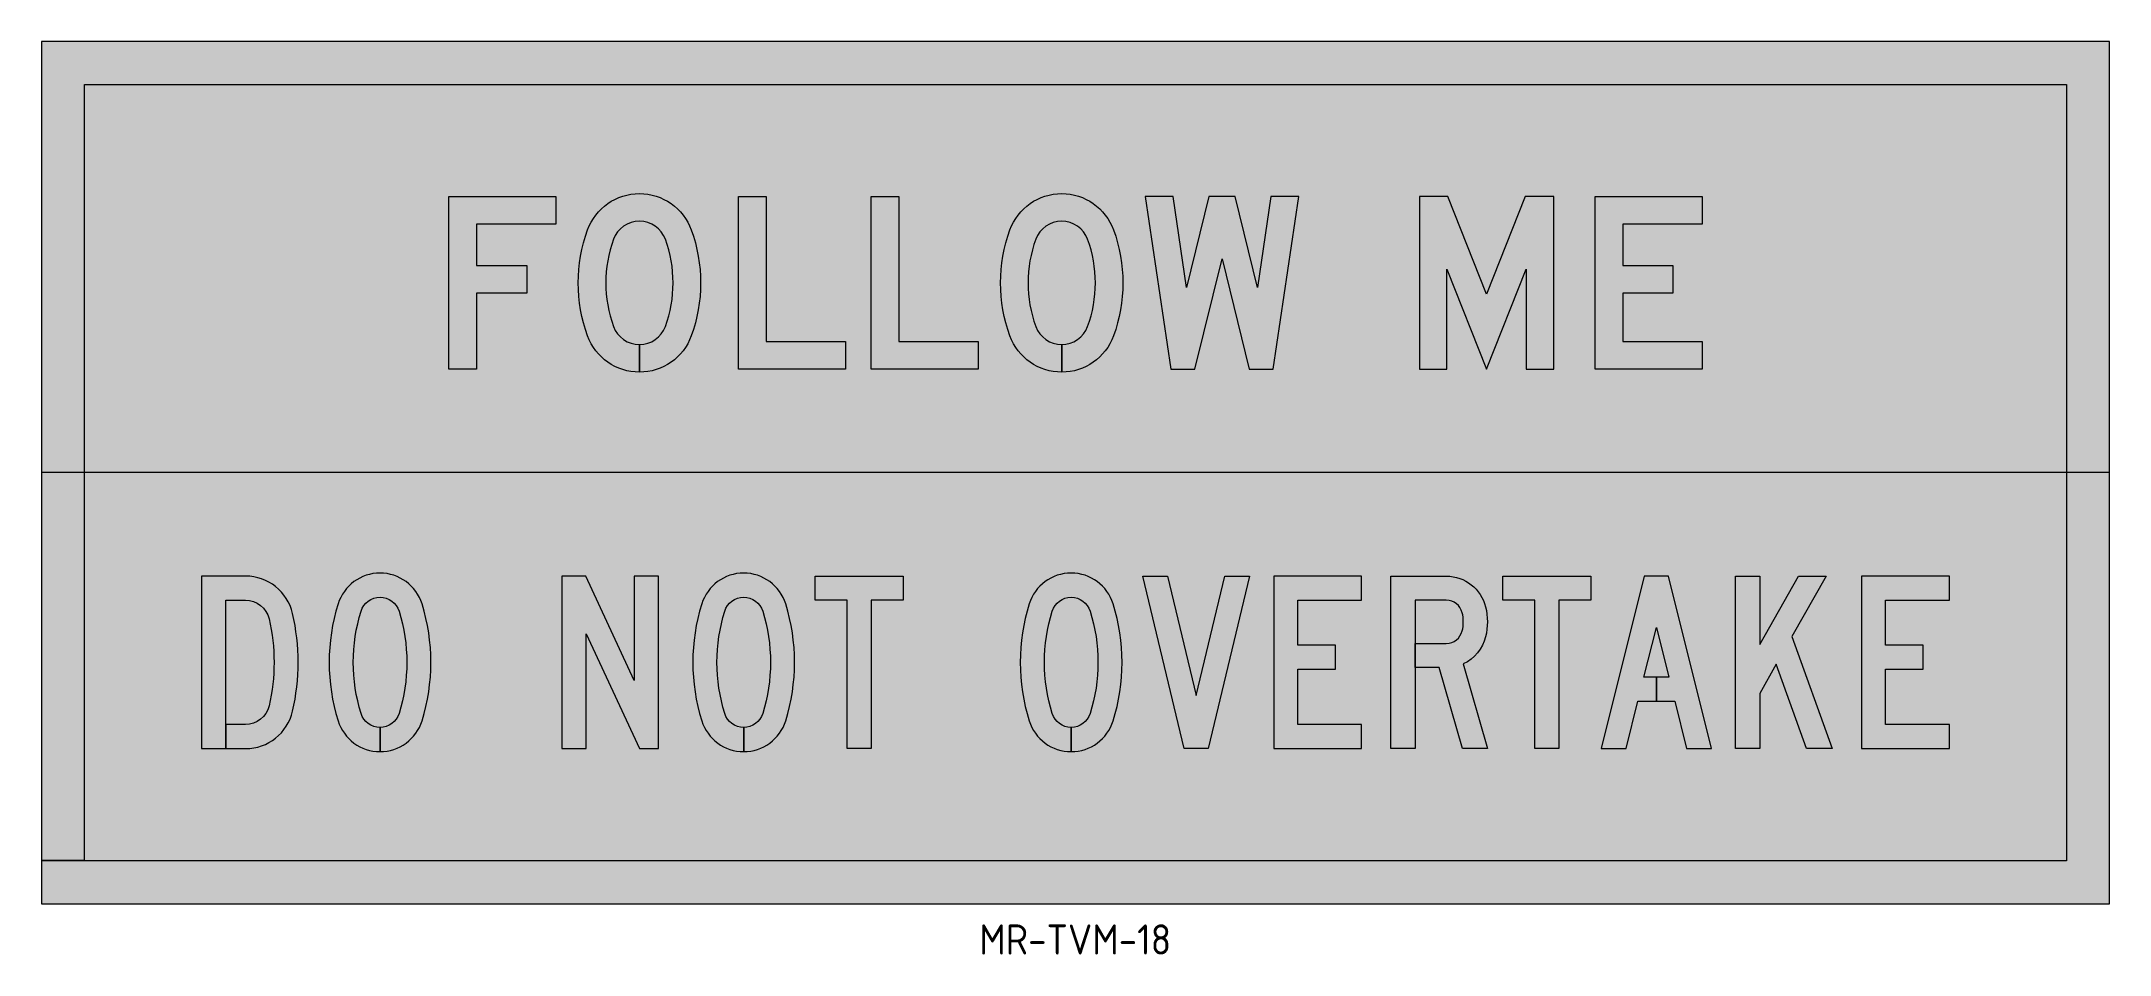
# Model space of a CAD drawing. Header units: millimetres. Extents: x 581 to 821, y -6 to 100.
import ezdxf

# ---------------------------------------------------------------- set-up
doc = ezdxf.new("R2010")
doc.units = ezdxf.units.MM
doc.layers.add('DIM', color=1, linetype='Continuous')
doc.layers.add('GSCOLORFILL', color=7, linetype='Continuous', lineweight=0)
doc.styles.add('T35', font='isocp2.shx', dxfattribs={"height": 3.5})

# ---------------------------------------------------------------- blocks, each defined once
blk = doc.blocks.new('*U14')
at = {"layer": 'GSCOLORFILL', "linetype": 'Continuous'}
blk.add_hatch(color=0, dxfattribs=at).paths.add_polyline_path([(78.2, 150.4, -0.114899), (78.2, 49.6, -0.348682), (50.9, 28), (28, 28), (28, 0), (50.9, 0, 0.348682), (105.5, 43.3, 0.114899), (105.5, 156.7, 0.348682), (50.9, 200), (0, 200), (0, 0), (28, 0), (28, 172), (50.9, 172, -0.348682)])
at = {"layer": 'GSCOLORFILL', "color": 0}
blk.add_lwpolyline([(28, 28), (28, 0), (50.9, 0, 0.348682), (105.5, 43.3, 0.114899), (105.5, 156.7, 0.348682), (50.9, 200), (0, 200), (0, 0), (28, 0), (28, 172), (50.9, 172, -0.348682), (78.2, 150.4, -0.114899), (78.2, 49.6, -0.348682), (50.9, 28)], format="xyb", close=True, dxfattribs=at)
blk = doc.blocks.new('*U15')
at = {"layer": 'GSCOLORFILL', "linetype": 'Continuous'}
blk.add_hatch(color=0, dxfattribs=at).paths.add_polyline_path([(81, 40.6, -0.328043), (59, 24.5), (59, -3.5, 0.328109), (107.7, 32.3, 0.152381), (107.7, 167.7, 0.735537), (10.3, 167.7, 0.152381), (10.3, 32.3, 0.328163), (59, -3.5), (59, 24.5, -0.328163), (37, 40.6, -0.152381), (37, 159.4, -0.735537), (81, 159.4, -0.152381)])
at = {"layer": 'GSCOLORFILL', "color": 0}
blk.add_lwpolyline([(59, 24.5, -0.328163), (37, 40.6, -0.152381), (37, 159.4, -0.735537), (81, 159.4, -0.152381), (81, 40.6, -0.328043), (59, 24.5), (59, -3.5, 0.328109), (107.7, 32.3, 0.152381), (107.7, 167.7, 0.735537), (10.3, 167.7, 0.152381), (10.3, 32.3, 0.328163), (59, -3.5)], format="xyb", close=True, dxfattribs=at)
blk = doc.blocks.new('*U13')
at = {"color": 28, "true_color": 0x0a0a0a, "xscale": 0.5, "yscale": 0.5, "zscale": 0.5}
for name, p in [('*U14', (0, 0)), ('*U15', (74, 0))]:
    blk.add_blockref(name, p, dxfattribs=at)
blk = doc.blocks.new('*U17')
at = {"layer": 'GSCOLORFILL', "linetype": 'Continuous'}
blk.add_hatch(color=0, dxfattribs=at).paths.add_polyline_path([(27.7, 200), (0, 200), (0, 0), (28, 0), (28, 133), (90, 0), (112, 0), (112, 200), (84, 200), (84, 79.1)])
at = {"layer": 'GSCOLORFILL', "color": 0}
blk.add_lwpolyline([(90, 0), (112, 0), (112, 200), (84, 200), (84, 79.1), (27.7, 200), (0, 200), (0, 0), (28, 0), (28, 133)], close=True, dxfattribs=at)
blk = doc.blocks.new('*U18')
at = {"layer": 'GSCOLORFILL', "linetype": 'Continuous'}
blk.add_hatch(color=0, dxfattribs=at).paths.add_polyline_path([(81, 40.6, -0.328043), (59, 24.5), (59, -3.5, 0.328109), (107.7, 32.3, 0.152381), (107.7, 167.7, 0.735537), (10.3, 167.7, 0.152381), (10.3, 32.3, 0.328163), (59, -3.5), (59, 24.5, -0.328163), (37, 40.6, -0.152381), (37, 159.4, -0.735537), (81, 159.4, -0.152381)])
at = {"layer": 'GSCOLORFILL', "color": 0}
blk.add_lwpolyline([(59, 24.5, -0.328163), (37, 40.6, -0.152381), (37, 159.4, -0.735537), (81, 159.4, -0.152381), (81, 40.6, -0.328043), (59, 24.5), (59, -3.5, 0.328109), (107.7, 32.3, 0.152381), (107.7, 167.7, 0.735537), (10.3, 167.7, 0.152381), (10.3, 32.3, 0.328163), (59, -3.5)], format="xyb", close=True, dxfattribs=at)
blk = doc.blocks.new('*U19')
at = {"layer": 'GSCOLORFILL', "linetype": 'Continuous'}
blk.add_hatch(color=0, dxfattribs=at).paths.add_polyline_path([(37, 172), (0, 172), (0, 200), (102, 200), (102, 172), (65, 172), (65, 0), (37, 0)])
at = {"layer": 'GSCOLORFILL', "color": 0}
blk.add_lwpolyline([(37, 172), (0, 172), (0, 200), (102, 200), (102, 172), (65, 172), (65, 0), (37, 0)], close=True, dxfattribs=at)
blk = doc.blocks.new('*U16')
at = {"color": 28, "true_color": 0x0a0a0a, "xscale": 0.5, "yscale": 0.5, "zscale": 0.5}
for name, p in [('*U17', (0, 0)), ('*U18', (76, 0)), ('*U19', (147, 0))]:
    blk.add_blockref(name, p, dxfattribs=at)
blk = doc.blocks.new('*U21')
at = {"layer": 'GSCOLORFILL', "linetype": 'Continuous'}
blk.add_hatch(color=0, dxfattribs=at).paths.add_polyline_path([(81, 40.6, -0.328043), (59, 24.5), (59, -3.5, 0.328109), (107.7, 32.3, 0.152381), (107.7, 167.7, 0.735537), (10.3, 167.7, 0.152381), (10.3, 32.3, 0.328163), (59, -3.5), (59, 24.5, -0.328163), (37, 40.6, -0.152381), (37, 159.4, -0.735537), (81, 159.4, -0.152381)])
at = {"layer": 'GSCOLORFILL', "color": 0}
blk.add_lwpolyline([(59, 24.5, -0.328163), (37, 40.6, -0.152381), (37, 159.4, -0.735537), (81, 159.4, -0.152381), (81, 40.6, -0.328043), (59, 24.5), (59, -3.5, 0.328109), (107.7, 32.3, 0.152381), (107.7, 167.7, 0.735537), (10.3, 167.7, 0.152381), (10.3, 32.3, 0.328163), (59, -3.5)], format="xyb", close=True, dxfattribs=at)
blk = doc.blocks.new('*U22')
at = {"layer": 'GSCOLORFILL', "linetype": 'Continuous'}
blk.add_hatch(color=0, dxfattribs=at).paths.add_polyline_path([(0, 200), (28.8, 200), (62, 61.6), (95.2, 200), (124, 200), (76, 0), (48, 0)])
at = {"layer": 'GSCOLORFILL', "color": 0}
blk.add_lwpolyline([(0, 200), (28.8, 200), (62, 61.6), (95.2, 200), (124, 200), (76, 0), (48, 0)], close=True, dxfattribs=at)
blk = doc.blocks.new('*U23')
at = {"layer": 'GSCOLORFILL', "linetype": 'Continuous'}
blk.add_hatch(color=0, dxfattribs=at).paths.add_polyline_path([(28, 28), (28, 92), (71.8, 92), (71.8, 120), (28, 120), (28, 172), (102, 172), (102, 200), (0, 200), (0, 0), (102, 0), (102, 28)])
at = {"layer": 'GSCOLORFILL', "color": 0}
blk.add_lwpolyline([(28, 28), (28, 92), (71.8, 92), (71.8, 120), (28, 120), (28, 172), (102, 172), (102, 200), (0, 200), (0, 0), (102, 0), (102, 28)], close=True, dxfattribs=at)
blk = doc.blocks.new('*U24')
at = {"layer": 'GSCOLORFILL', "linetype": 'Continuous'}
blk.add_hatch(color=0, dxfattribs=at).paths.add_polyline_path([(64.3, 172, -0.344881), (82.7, 157.6, -0.12178), (82.7, 136.4, -0.344881), (64.3, 122), (28, 122), (28, 94), (56.1, 94), (82.9, 0), (112, 0), (84, 98.3, 0.227614), (109.9, 129.7, 0.12178), (109.9, 164.3, 0.344881), (64.3, 200), (0, 200), (0, 0), (28, 0), (28, 172)])
at = {"layer": 'GSCOLORFILL', "color": 0}
blk.add_lwpolyline([(64.3, 122, 0.344881), (82.7, 136.4, 0.12178), (82.7, 157.6, 0.344881), (64.3, 172), (28, 172), (28, 0), (0, 0), (0, 200), (64.3, 200, -0.344881), (109.9, 164.3, -0.12178), (109.9, 129.7, -0.227614), (84, 98.3), (112, 0), (82.9, 0), (56.1, 94), (28, 94), (28, 122)], format="xyb", close=True, dxfattribs=at)
blk = doc.blocks.new('*U25')
at = {"layer": 'GSCOLORFILL', "linetype": 'Continuous'}
blk.add_hatch(color=0, dxfattribs=at).paths.add_polyline_path([(37, 172), (0, 172), (0, 200), (102, 200), (102, 172), (65, 172), (65, 0), (37, 0)])
at = {"layer": 'GSCOLORFILL', "color": 0}
blk.add_lwpolyline([(37, 172), (0, 172), (0, 200), (102, 200), (102, 172), (65, 172), (65, 0), (37, 0)], close=True, dxfattribs=at)
blk = doc.blocks.new('*U26')
at = {"layer": 'GSCOLORFILL', "linetype": 'Continuous'}
blk.add_hatch(color=0, dxfattribs=at).paths.add_polyline_path([(78, 200), (50, 200), (0, 0), (28.9, 0), (42.6, 55), (64, 55), (64, 83), (49.6, 83), (64, 140.6), (78.4, 83), (64, 83), (64, 55), (85.4, 55), (99.1, 0), (128, 0)])
at = {"layer": 'GSCOLORFILL', "color": 0}
blk.add_lwpolyline([(64, 83), (49.6, 83), (64, 140.6), (78.4, 83), (64, 83), (64, 55), (85.4, 55), (99.1, 0), (128, 0), (78, 200), (50, 200), (0, 0), (28.9, 0), (42.6, 55), (64, 55)], close=True, dxfattribs=at)
blk = doc.blocks.new('*U27')
at = {"layer": 'GSCOLORFILL', "linetype": 'Continuous'}
blk.add_hatch(color=0, dxfattribs=at).paths.add_polyline_path([(105, 200), (72.8, 200), (28, 120.8), (28, 200), (0, 200), (0, 0), (28, 0), (28, 64), (47.2, 97.8), (82.3, 0), (112, 0), (65.4, 130)])
at = {"layer": 'GSCOLORFILL', "color": 0}
blk.add_lwpolyline([(47.2, 97.8), (28, 64), (28, 0), (0, 0), (0, 200), (28, 200), (28, 120.8), (72.8, 200), (105, 200), (65.4, 130), (112, 0), (82.3, 0)], close=True, dxfattribs=at)
blk = doc.blocks.new('*U28')
at = {"layer": 'GSCOLORFILL', "linetype": 'Continuous'}
blk.add_hatch(color=0, dxfattribs=at).paths.add_polyline_path([(28, 28), (28, 92), (71.8, 92), (71.8, 120), (28, 120), (28, 172), (102, 172), (102, 200), (0, 200), (0, 0), (102, 0), (102, 28)])
at = {"layer": 'GSCOLORFILL', "color": 0}
blk.add_lwpolyline([(28, 28), (28, 92), (71.8, 92), (71.8, 120), (28, 120), (28, 172), (102, 172), (102, 200), (0, 200), (0, 0), (102, 0), (102, 28)], close=True, dxfattribs=at)
blk = doc.blocks.new('*U20')
at = {"color": 28, "true_color": 0x0a0a0a, "xscale": 0.5, "yscale": 0.5, "zscale": 0.5}
for name, p in [('*U21', (0, 0)), ('*U22', (71, 0)), ('*U23', (147, 0)), ('*U24', (215, 0)), ('*U25', (280, 0)), ('*U26', (337, 0)), ('*U27', (415, 0)), ('*U28', (488, 0))]:
    blk.add_blockref(name, p, dxfattribs=at)
blk = doc.blocks.new('*U12')
for name, p in [('*U13', (0, 0)), ('*U16', (209, 0)), ('*U20', (475, 0))]:
    blk.add_blockref(name, p)
blk = doc.blocks.new('*U3')
at = {"layer": 'GSCOLORFILL', "linetype": 'Continuous'}
blk.add_hatch(color=0, dxfattribs=at).paths.add_polyline_path([(124, 200), (124, 168), (32, 168), (32, 120), (90.2, 120), (90.2, 88), (32, 88), (32, 0), (0, 0), (0, 200)])
at = {"layer": 'GSCOLORFILL', "color": 0}
blk.add_lwpolyline([(124, 200), (124, 168), (32, 168), (32, 120), (90.2, 120), (90.2, 88), (32, 88), (32, 0), (0, 0), (0, 200)], close=True, dxfattribs=at)
blk = doc.blocks.new('*U4')
at = {"layer": 'GSCOLORFILL', "linetype": 'Continuous'}
blk.add_hatch(color=0, dxfattribs=at).paths.add_polyline_path([(101.1, 49.5, -0.31474), (71, 28.5), (71, -3.5, 0.314782), (131.1, 38.5, 0.177215), (131.1, 161.5, 0.698925), (10.9, 161.5, 0.177215), (10.9, 38.5, 0.314825), (71, -3.5), (71, 28.5, -0.314825), (40.9, 49.5, -0.177215), (40.9, 150.5, -0.698925), (101.1, 150.5, -0.177215)])
at = {"layer": 'GSCOLORFILL', "color": 0}
blk.add_lwpolyline([(71, -3.5, -0.314825), (10.9, 38.5, -0.177215), (10.9, 161.5, -0.698925), (131.1, 161.5, -0.177215), (131.1, 38.5, -0.314782), (71, -3.5), (71, 28.5, 0.31474), (101.1, 49.5, 0.177215), (101.1, 150.5, 0.698925), (40.9, 150.5, 0.177215), (40.9, 49.5, 0.314825), (71, 28.5)], format="xyb", close=True, dxfattribs=at)
blk = doc.blocks.new('*U5')
at = {"layer": 'GSCOLORFILL', "linetype": 'Continuous'}
blk.add_hatch(color=0, dxfattribs=at).paths.add_polyline_path([(32, 32), (124, 32), (124, 0), (0, 0), (0, 200), (32, 200)])
at = {"layer": 'GSCOLORFILL', "color": 0}
blk.add_lwpolyline([(32, 32), (124, 32), (124, 0), (0, 0), (0, 200), (32, 200)], close=True, dxfattribs=at)
blk = doc.blocks.new('*U6')
at = {"layer": 'GSCOLORFILL', "linetype": 'Continuous'}
blk.add_hatch(color=0, dxfattribs=at).paths.add_polyline_path([(32, 32), (124, 32), (124, 0), (0, 0), (0, 200), (32, 200)])
at = {"layer": 'GSCOLORFILL', "color": 0}
blk.add_lwpolyline([(32, 32), (124, 32), (124, 0), (0, 0), (0, 200), (32, 200)], close=True, dxfattribs=at)
blk = doc.blocks.new('*U7')
at = {"layer": 'GSCOLORFILL', "linetype": 'Continuous'}
blk.add_hatch(color=0, dxfattribs=at).paths.add_polyline_path([(101.1, 49.5, -0.31474), (71, 28.5), (71, -3.5, 0.314782), (131.1, 38.5, 0.177215), (131.1, 161.5, 0.698925), (10.9, 161.5, 0.177215), (10.9, 38.5, 0.314825), (71, -3.5), (71, 28.5, -0.314825), (40.9, 49.5, -0.177215), (40.9, 150.5, -0.698925), (101.1, 150.5, -0.177215)])
at = {"layer": 'GSCOLORFILL', "color": 0}
blk.add_lwpolyline([(71, -3.5, -0.314825), (10.9, 38.5, -0.177215), (10.9, 161.5, -0.698925), (131.1, 161.5, -0.177215), (131.1, 38.5, -0.314782), (71, -3.5), (71, 28.5, 0.31474), (101.1, 49.5, 0.177215), (101.1, 150.5, 0.698925), (40.9, 150.5, 0.177215), (40.9, 49.5, 0.314825), (71, 28.5)], format="xyb", close=True, dxfattribs=at)
blk = doc.blocks.new('*U8')
at = {"layer": 'GSCOLORFILL', "linetype": 'Continuous'}
blk.add_hatch(color=0, dxfattribs=at).paths.add_polyline_path([(104.2, 200), (73.8, 200), (47.9, 94.8), (32.3, 200), (0, 200), (29.5, 0), (57.5, 0), (89, 128), (120.5, 0), (148.5, 0), (178, 200), (145.7, 200), (130.1, 94.8)])
at = {"layer": 'GSCOLORFILL', "color": 0}
blk.add_lwpolyline([(57.5, 0), (89, 128), (120.5, 0), (148.5, 0), (178, 200), (145.7, 200), (130.1, 94.8), (104.2, 200), (73.8, 200), (47.9, 94.8), (32.3, 200), (0, 200), (29.5, 0)], close=True, dxfattribs=at)
blk = doc.blocks.new('*U2')
at = {"color": 28, "true_color": 0x0a0a0a}
for name, p, xscale, yscale, zscale in [('*U3', (0, 0), 0.5, 0.5, 0.5), ('*U4', (75, 0), 0.4999999999999999, 0.4999999999999999, 0.4999999999999999), ('*U5', (168, 0), 0.5, 0.5, 0.5), ('*U6', (245, 0), 0.5, 0.5, 0.5), ('*U7', (320, 0), 0.5, 0.5, 0.5), ('*U8', (404, 0), 0.5, 0.5, 0.5)]:
    blk.add_blockref(name, p, dxfattribs=dict(at, xscale=xscale, yscale=yscale, zscale=zscale))
blk = doc.blocks.new('*U10')
at = {"layer": 'GSCOLORFILL', "linetype": 'Continuous'}
blk.add_hatch(color=0, dxfattribs=at).paths.add_polyline_path([(124, 0), (156, 0), (156, 200), (122.9, 200), (78, 86.8), (33.1, 200), (0, 200), (0, 0), (32, 0), (32, 116), (78, 0), (124, 116)])
at = {"layer": 'GSCOLORFILL', "color": 0}
blk.add_lwpolyline([(156, 0), (156, 200), (122.9, 200), (78, 86.8), (33.1, 200), (0, 200), (0, 0), (32, 0), (32, 116), (78, 0), (124, 116), (124, 0)], close=True, dxfattribs=at)
blk = doc.blocks.new('*U11')
at = {"layer": 'GSCOLORFILL', "linetype": 'Continuous'}
blk.add_hatch(color=0, dxfattribs=at).paths.add_polyline_path([(124, 168), (32, 168), (32, 120), (90.2, 120), (90.2, 88), (32, 88), (32, 32), (124, 32), (124, 0), (0, 0), (0, 200), (124, 200)])
at = {"layer": 'GSCOLORFILL', "color": 0}
blk.add_lwpolyline([(124, 168), (32, 168), (32, 120), (90.2, 120), (90.2, 88), (32, 88), (32, 32), (124, 32), (124, 0), (0, 0), (0, 200), (124, 200)], close=True, dxfattribs=at)
blk = doc.blocks.new('*U9')
at = {"color": 28, "true_color": 0x0a0a0a, "xscale": 0.5, "yscale": 0.5, "zscale": 0.5}
for name, p in [('*U10', (0, 0)), ('*U11', (102, 0))]:
    blk.add_blockref(name, p, dxfattribs=at)
blk = doc.blocks.new('*U1')
for name, p in [('*U2', (0, 0)), ('*U9', (563, 0))]:
    blk.add_blockref(name, p)

msp = doc.modelspace()

# ---------------------------------------------------------------- hatches: boundary and pattern name
at = {"layer": 'GSCOLORFILL', "true_color": 0xfcd116, "transparency": 33554687}
msp.add_hatch(color=40, dxfattribs=at).paths.add_polyline_path([(581, 50), (821, 50), (821, 100), (581, 100)])
at = {"layer": 'GSCOLORFILL', "true_color": 0x0a0a0a, "transparency": 33554687}
msp.add_hatch(color=28, dxfattribs=at).paths.add_polyline_path([(581, 0), (821, 0), (821, 100), (581, 100), (581, 5.05), (586, 5.05), (586, 95), (816, 95), (816, 5), (581, 5)])
at = {"layer": 'GSCOLORFILL', "true_color": 0xf5f5f5, "transparency": 33554687}
msp.add_hatch(color=7, dxfattribs=at).paths.add_polyline_path([(581, 0), (821, 0), (821, 50), (581, 50)])

# ---------------------------------------------------------------- linework, layer by layer
at = {"layer": 'GSCOLORFILL', "color": 28, "linetype": 'Continuous', "true_color": 0x0a0a0a, "transparency": 33554687}
msp.add_lwpolyline([(581, 0), (821, 0), (821, 100), (581, 100), (581, 5.05), (586, 5.05), (586, 95), (816, 95), (816, 5), (581, 5), (581, 0)], close=True, dxfattribs=at).dxf.unprotected_set("ltscale", 0)
at = {"layer": 'GSCOLORFILL', "color": 7, "linetype": 'Continuous', "true_color": 0xf5f5f5, "transparency": 33554687}
msp.add_lwpolyline([(581, 0), (821, 0), (821, 50), (581, 50), (581, 0)], close=True, dxfattribs=at).dxf.unprotected_set("ltscale", 0)

# ---------------------------------------------------------------- block references
at = {"xscale": 0.2, "yscale": 0.2, "zscale": 0.2}
for name, p in [('*U1', (628.3, 62)), ('*U12', (599.6, 18))]:
    msp.add_blockref(name, p, dxfattribs=at)

# ---------------------------------------------------------------- texts
at = {"layer": 'DIM', "color": 3, "insert": (700.97, -2.38), "char_height": 3.5, "width": 16.4248, "attachment_point": 2, "style": 'T35'}
msp.add_mtext('MR-TVM-18', dxfattribs=at)

doc.saveas('drawing.dxf')
